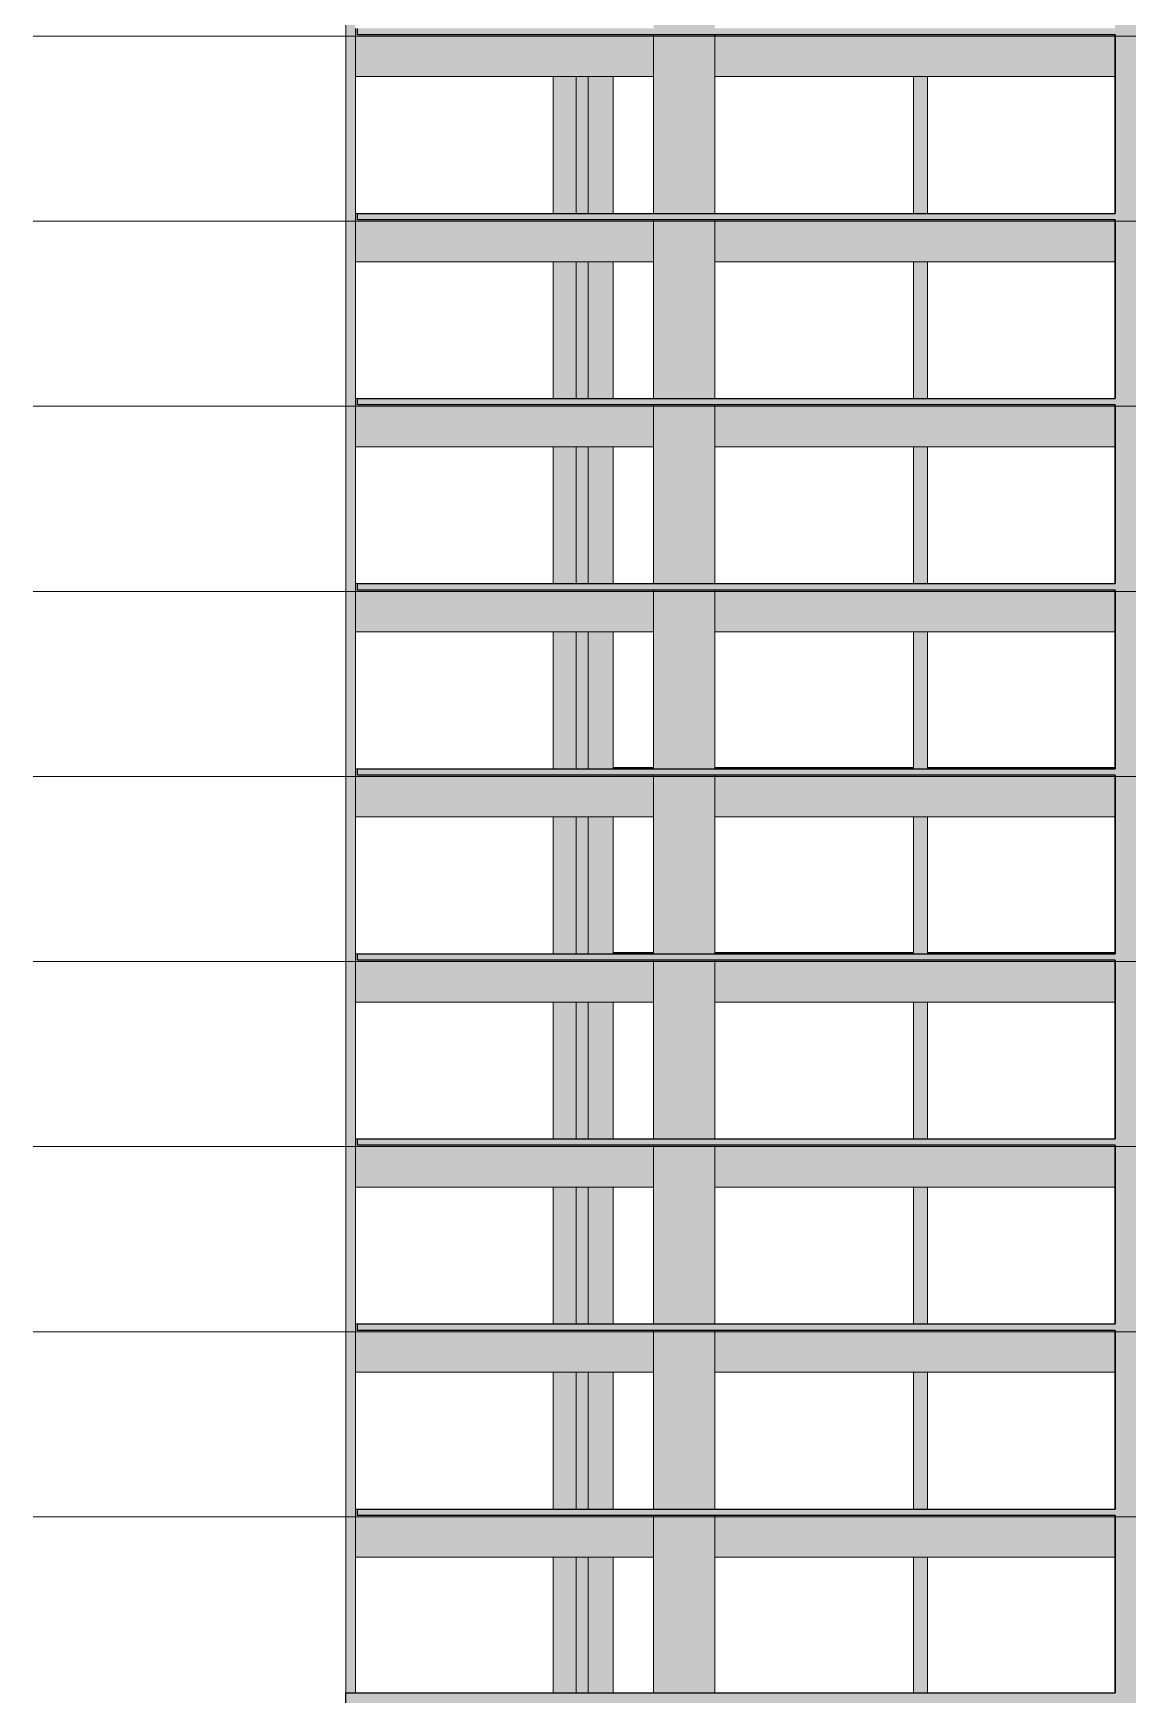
# Model space of a CAD drawing. Header units: centimetres. Extents: x -1706 to 33186, y -3196 to 88081.
# Drawn here: x 19145 to 20848, y 83103 to 85688 of the extents above; entities that cross this region are included whole.
import ezdxf

# ---------------------------------------------------------------- set-up
doc = ezdxf.new("R2010")
doc.units = ezdxf.units.CM
doc.linetypes.add('Centro', pattern=[3.175, 0.635, -0.47625, 1.5875, -0.47625])
for name, color, linetype, lineweight in [('A-FLOR', 7, 'Continuous', 9), ('A-FLOR-LEVL', 7, 'Continuous', 9), ('S-BEAM', 7, 'Continuous', 9), ('S-COLS', 7, 'Continuous', 9)]:
    doc.layers.add(name, color=color, linetype=linetype, lineweight=lineweight)

msp = doc.modelspace()

# ---------------------------------------------------------------- hatches: boundary and pattern name
at = {"layer": 'A-FLOR', "true_color": 0xc0c0c0}
for points in [[(20145.09, 85686), (20828.63, 85686), (20828.4, 85696), (19649.63, 85696), (19649.63, 85686), (20110.38, 85686)], [(20168.13, 85398), (20828.63, 85398), (20828.4, 85408), (19649.63, 85408), (19649.63, 85398), (20145.09, 85398)], [(20168.13, 85110), (20828.63, 85110), (20828.4, 85120), (19649.63, 85120), (19649.63, 85110), (20145.09, 85110)], [(19711.07, 84822), (20828.63, 84822), (20828.4, 84832), (19649.63, 84832), (19649.63, 84822)], [(19711.07, 84534), (20828.63, 84534), (20828.4, 84544), (19649.63, 84544), (19649.63, 84534)], [(19711.07, 84246), (20828.63, 84246), (20828.4, 84256), (19649.63, 84256), (19649.63, 84246)], [(19711.07, 83958), (20828.63, 83958), (20828.4, 83968), (19649.63, 83968), (19649.63, 83958)], [(19711.07, 83670), (20828.63, 83670), (20828.4, 83680), (19649.63, 83680), (19649.63, 83670)], [(20168.13, 83382), (20828.63, 83382), (20828.4, 83392), (19649.63, 83392), (19649.63, 83382), (20145.09, 83382)]]:
    msp.add_hatch(color=9, dxfattribs=at).paths.add_polyline_path(points, flags=0)
at = {"layer": 'S-BEAM', "true_color": 0xc0c0c0}
for points in [[(20110.38, 85621), (20110.38, 85686), (19649.63, 85686), (19649.63, 85696), (19646.13, 85696), (19646.13, 85621), (20041.7, 85621)], [(20351.88, 85621), (20828.4, 85621), (20828.4, 85686), (20205.38, 85686), (20205.38, 85621)], [(19646.13, 85333), (20110.38, 85333), (20110.38, 85398), (19649.63, 85398), (19649.63, 85408), (19646.13, 85408), (19646.13, 85356.55)], [(20828.4, 85333), (20828.4, 85398), (20205.38, 85398), (20205.38, 85333), (20765.45, 85333)], [(20110.38, 85045), (20110.38, 85110), (19649.63, 85110), (19649.63, 85120), (19646.13, 85120), (19646.13, 85045), (20041.7, 85045)], [(20351.88, 85045), (20828.4, 85045), (20828.4, 85110), (20205.38, 85110), (20205.38, 85045)], [(20110.38, 84757), (20110.38, 84822), (19649.63, 84822), (19649.63, 84832), (19646.13, 84832), (19646.13, 84757), (20041.7, 84757)], [(20765.45, 84757), (20828.4, 84757), (20828.4, 84822), (20205.38, 84822), (20205.38, 84757), (20351.88, 84757)], [(19649.63, 84469), (20110.38, 84469), (20110.38, 84534), (19649.63, 84534), (19649.63, 84544), (19646.13, 84544), (19646.13, 84469)], [(20765.45, 84469), (20828.4, 84469), (20828.4, 84534), (20205.38, 84534), (20205.38, 84469), (20351.88, 84469)], [(19646.13, 84181), (20110.38, 84181), (20110.38, 84246), (19649.63, 84246), (19649.63, 84256), (19646.13, 84256), (19646.13, 84232)], [(20765.45, 84181), (20828.4, 84181), (20828.4, 84246), (20205.38, 84246), (20205.38, 84181), (20558.67, 84181)], [(19646.13, 83893), (20110.38, 83893), (20110.38, 83958), (19649.63, 83958), (19649.63, 83968), (19646.13, 83968), (19646.13, 83944)], [(20351.88, 83893), (20828.4, 83893), (20828.4, 83958), (20205.38, 83958), (20205.38, 83893)], [(20110.38, 83605), (20110.38, 83670), (19649.63, 83670), (19649.63, 83680), (19646.13, 83680), (19646.13, 83605), (20041.7, 83605)], [(20351.88, 83605), (20828.4, 83605), (20828.4, 83670), (20205.38, 83670), (20205.38, 83605)], [(20041.7, 83317), (20110.38, 83317), (20110.38, 83382), (19649.63, 83382), (19649.63, 83392), (19646.13, 83392), (19646.13, 83317), (19938.31, 83317)], [(20765.45, 83317), (20828.4, 83317), (20828.4, 83382), (20205.38, 83382), (20205.38, 83317), (20351.88, 83317)], [(20351.88, 83031), (20828.63, 83031), (20828.4, 83106), (19631.13, 83106), (19631.13, 83031), (20145.09, 83031)]]:
    msp.add_hatch(color=9, dxfattribs=at).paths.add_polyline_path(points, flags=0)
h = msp.add_hatch(color=9, dxfattribs=at)
h.paths.add_polyline_path([(20047.38, 84544), (20110.38, 84544), (20110.38, 84546), (20047.38, 84546)], flags=0)
h.paths.add_polyline_path([(20205.38, 84544), (20514.63, 84544), (20514.63, 84546), (20205.38, 84546)], flags=0)
h.paths.add_polyline_path([(20765.45, 84544), (20828.4, 84544), (20828.4, 84546), (20536.63, 84546), (20536.63, 84544)], flags=0)
h = msp.add_hatch(color=9, dxfattribs=at)
h.paths.add_polyline_path([(20351.88, 84256), (20514.63, 84256), (20514.63, 84258), (20205.38, 84258), (20205.38, 84256)], flags=0)
h.paths.add_polyline_path([(20110.38, 84256), (20110.38, 84258), (20047.38, 84258), (20047.38, 84256)], flags=0)
h.paths.add_polyline_path([(20828.4, 84256), (20828.4, 84258), (20536.63, 84258), (20536.63, 84256), (20765.45, 84256)], flags=0)
at = {"layer": 'S-COLS', "true_color": 0xc0c0c0}
for points in [[(20839.14, 83024.5), (20868.13, 83024.5), (20868.13, 87709), (20828.63, 87709), (20828.63, 83024.5)], [(19640.55, 85684), (19646.13, 85684), (19646.13, 85972), (19631.13, 85972), (19631.13, 85684), (19639.54, 85684)], [(19641.17, 85396), (19646.13, 85396), (19646.13, 85684), (19631.13, 85684), (19631.13, 85396), (19640.2, 85396)], [(19989.63, 85408), (19989.63, 85621), (19953.88, 85621), (19953.88, 85408)], [(20008.63, 85408), (20008.63, 85621), (19989.63, 85621), (19990, 85408), (19990.64, 85408)], [(20047.38, 85408), (20047.38, 85621), (20008.63, 85621), (20008.63, 85408), (20041.7, 85408)], [(20536.63, 85408), (20536.63, 85621), (20514.63, 85621), (20514.63, 85408), (20535.13, 85408)], [(19641.7, 85108), (19646.13, 85108), (19646.13, 85396), (19631.13, 85396), (19631.13, 85108), (19641.66, 85108)], [(19989.63, 85120), (19989.63, 85333), (19953.88, 85333), (19953.88, 85120)], [(19989.63, 85120), (20008.63, 85120), (20008.63, 85333), (19989.63, 85333), (19989.63, 85180.04)], [(20047.38, 85120), (20047.38, 85333), (20008.63, 85333), (20008.63, 85120), (20041.7, 85120)], [(20535.13, 85120), (20536.63, 85120), (20536.63, 85333), (20514.63, 85333), (20514.63, 85120)], [(19644.49, 84820), (19646.13, 84820), (19646.13, 85108), (19631.13, 85108), (19631.13, 84820), (19643.2, 84820)], [(19953.88, 84832), (19989.63, 84832), (19989.63, 85045), (19953.88, 85045), (19953.88, 85003.54)], [(19989.63, 84832), (20008.63, 84832), (20008.63, 85045), (19989.63, 85045), (19989.63, 84971.08)], [(20010.7, 84832), (20047.38, 84832), (20047.38, 85045), (20008.63, 85045), (20008.63, 84832)], [(20536.63, 84832), (20536.63, 85045), (20514.63, 85045), (20514.63, 84832), (20535.13, 84832)], [(19644.65, 84532), (19646.13, 84532), (19646.13, 84820), (19631.13, 84820), (19631.13, 84532), (19643.46, 84532)], [(19989.63, 84544), (19989.63, 84757), (19953.88, 84757), (19953.88, 84544)], [(19989.63, 84544), (20008.63, 84544), (20008.63, 84757), (19989.63, 84757), (19989.63, 84562.28)], [(20008.63, 84544), (20047.38, 84544), (20047.38, 84757), (20008.63, 84757), (20008.63, 84546)], [(20514.63, 84544), (20536.63, 84544), (20536.63, 84757), (20514.63, 84757), (20514.63, 84546)], [(19644.83, 84244), (19646.13, 84244), (19646.13, 84532), (19631.13, 84532), (19631.13, 84244)], [(19989.63, 84256), (19989.63, 84469), (19953.88, 84469), (19953.88, 84256)], [(20008.63, 84256), (20008.63, 84469), (19989.63, 84469), (19989.65, 84256), (19990.64, 84256)], [(20008.63, 84256), (20047.38, 84256), (20047.38, 84469), (20008.63, 84469), (20008.63, 84258)], [(20514.63, 84256), (20536.63, 84256), (20536.63, 84469), (20514.63, 84469), (20514.63, 84258)], [(19631.13, 83956), (19646.13, 83956), (19646.13, 84244), (19631.13, 84244), (19631.13, 83956.36)], [(19953.88, 83968), (19989.63, 83968), (19989.63, 84181), (19953.88, 84181), (19953.88, 84121.02)], [(19990.64, 83968), (20008.63, 83968), (20008.63, 84181), (19989.63, 84181), (19989.63, 83968)], [(20047.38, 83968), (20047.38, 84181), (20008.63, 84181), (20008.63, 83968), (20041.7, 83968)], [(20536.63, 83968), (20536.63, 84181), (20514.63, 84181), (20514.63, 83968), (20535.13, 83968)], [(19644.61, 83668), (19646.13, 83668), (19646.07, 83956), (19631.13, 83956), (19631.13, 83668)], [(19953.88, 83680), (19989.63, 83680), (19989.63, 83893), (19953.88, 83893), (19953.88, 83768.01)], [(20008.63, 83680), (20008.63, 83893), (19989.63, 83893), (19989.63, 83680), (19990.64, 83680)], [(20047.38, 83680), (20047.38, 83893), (20008.63, 83893), (20008.63, 83680), (20041.7, 83680)], [(20536.63, 83680), (20536.63, 83893), (20514.63, 83893), (20514.63, 83680), (20535.13, 83680)], [(19644.5, 83380), (19646.13, 83380), (19646.07, 83668), (19631.13, 83668), (19631.13, 83380), (19644.45, 83380)], [(19989.63, 83392), (19989.63, 83605), (19953.88, 83605), (19953.88, 83392)], [(19989.63, 83392), (20008.63, 83392), (20008.63, 83605), (19989.63, 83605), (19989.63, 83415.01)], [(20010.7, 83392), (20047.38, 83392), (20047.38, 83605), (20008.63, 83605), (20008.63, 83392)], [(20536.63, 83392), (20536.63, 83605), (20514.63, 83605), (20514.63, 83392), (20535.13, 83392)], [(19644.38, 83106), (19646.13, 83106), (19646.06, 83380), (19631.13, 83380), (19631.13, 83106), (19644.33, 83106)], [(20145.09, 83106), (20205.38, 83106), (20205.38, 83380), (20110.38, 83380), (20110.38, 83106)], [(19954.39, 83106), (19989.63, 83106), (19989.63, 83317), (19953.88, 83317), (19953.88, 83106)], [(20008.63, 83106), (20008.63, 83317), (19989.63, 83317), (19989.63, 83106), (19990.81, 83106)], [(20047.38, 83106), (20047.38, 83317), (20008.63, 83317), (20008.63, 83106), (20041.7, 83106)], [(20536.63, 83106), (20536.63, 83317), (20514.63, 83317), (20514.63, 83106)]]:
    msp.add_hatch(color=9, dxfattribs=at).paths.add_polyline_path(points, flags=0)
h = msp.add_hatch(color=9, dxfattribs=at)
h.paths.add_polyline_path([(20145.09, 85684), (20205.38, 85684), (20205.38, 85686), (20110.38, 85686), (20110.38, 85684)], flags=0)
h.paths.add_polyline_path([(20145.09, 85696), (20205.38, 85696), (20205.38, 85972), (20110.38, 85972), (20110.38, 85696)], flags=0)
h = msp.add_hatch(color=9, dxfattribs=at)
h.paths.add_polyline_path([(21075.63, 85684), (21326.14, 85684), (21326.14, 85972), (20868.13, 85972), (20868.13, 85684), (21061.65, 85684)], flags=0)
h.paths.add_polyline_path([(20828.4, 85684), (20828.63, 85684), (20828.4, 85686)], flags=0)
h.paths.add_polyline_path([(20828.4, 85696), (20828.63, 85696), (20828.4, 85709.55)], flags=0)
h = msp.add_hatch(color=9, dxfattribs=at)
h.paths.add_polyline_path([(20110.38, 85396), (20205.38, 85396), (20205.38, 85398), (20110.38, 85398)], flags=0)
h.paths.add_polyline_path([(20168.13, 85408), (20205.38, 85408), (20205.38, 85684), (20110.38, 85684), (20110.38, 85408), (20145.09, 85408)], flags=0)
h = msp.add_hatch(color=9, dxfattribs=at)
h.paths.add_polyline_path([(20205.38, 85108), (20205.38, 85110), (20110.38, 85110), (20110.38, 85108), (20168.13, 85108)], flags=0)
h.paths.add_polyline_path([(20168.13, 85120), (20205.38, 85120), (20205.38, 85396), (20110.38, 85396), (20110.38, 85120), (20145.09, 85120)], flags=0)
h = msp.add_hatch(color=9, dxfattribs=at)
h.paths.add_polyline_path([(21075.63, 85108), (21326.14, 85108), (21326.14, 85396), (20868.13, 85396), (20868.13, 85108), (21061.65, 85108)], flags=0)
h.paths.add_polyline_path([(20828.4, 85120), (20828.63, 85120), (20828.4, 85132.08)], flags=0)
h = msp.add_hatch(color=9, dxfattribs=at)
h.paths.add_polyline_path([(20110.38, 84820), (20205.38, 84820), (20205.38, 84822), (20110.38, 84822)], flags=0)
h.paths.add_polyline_path([(20145.09, 84832), (20205.38, 84832), (20205.38, 85108), (20110.38, 85108), (20110.38, 84832)], flags=0)
h = msp.add_hatch(color=9, dxfattribs=at)
h.paths.add_polyline_path([(20205.38, 84532), (20205.38, 84534), (20110.38, 84534), (20110.38, 84532), (20168.13, 84532)], flags=0)
h.paths.add_polyline_path([(20168.13, 84544), (20205.38, 84544), (20205.38, 84820), (20110.38, 84820), (20110.38, 84544), (20145.09, 84544)], flags=0)
h = msp.add_hatch(color=9, dxfattribs=at)
h.paths.add_polyline_path([(20145.09, 84244), (20205.38, 84244), (20205.38, 84246), (20110.38, 84246), (20110.38, 84244)], flags=0)
h.paths.add_polyline_path([(20205.38, 84256), (20205.38, 84532), (20110.38, 84532), (20110.38, 84256), (20168.13, 84256)], flags=0)
h = msp.add_hatch(color=9, dxfattribs=at)
h.paths.add_polyline_path([(20110.38, 83956), (20205.38, 83956), (20205.38, 83958), (20110.38, 83958)], flags=0)
h.paths.add_polyline_path([(20205.38, 83968), (20205.38, 84244), (20110.38, 84244), (20110.38, 83968), (20168.13, 83968)], flags=0)
h = msp.add_hatch(color=9, dxfattribs=at)
h.paths.add_polyline_path([(20205.38, 83668), (20205.38, 83670), (20110.38, 83670), (20110.38, 83668), (20168.13, 83668)], flags=0)
h.paths.add_polyline_path([(20168.13, 83680), (20205.38, 83680), (20205.38, 83956), (20110.38, 83956), (20110.38, 83680), (20145.09, 83680)], flags=0)
h = msp.add_hatch(color=9, dxfattribs=at)
h.paths.add_polyline_path([(20145.09, 83380), (20205.38, 83380), (20205.38, 83382), (20110.38, 83382), (20110.38, 83380)], flags=0)
h.paths.add_polyline_path([(20145.09, 83392), (20205.38, 83392), (20205.38, 83668), (20110.38, 83668), (20110.38, 83392)], flags=0)
h = msp.add_hatch(color=9, dxfattribs=at)
h.paths.add_polyline_path([(21043.15, 83092), (21326.14, 83092.01), (21326.14, 83380), (20868.13, 83380), (20868.13, 83092), (21042.63, 83092)], flags=0)
h.paths.add_polyline_path([(20828.4, 83106), (20828.63, 83106), (20828.4, 83238.5)], flags=0)

# ---------------------------------------------------------------- linework, layer by layer
at = {"layer": 'A-FLOR', "color": 190, "lineweight": 25, "true_color": 0x8000ff}
for p, q in [((19649.63, 85686), (19649.63, 85696)), ((20828.63, 85686), (19649.63, 85686)), ((19649.63, 85408), (20828.63, 85408)), ((19649.63, 85398), (19649.63, 85408)), ((20828.63, 85398), (19649.63, 85398)), ((19649.63, 85120), (20828.63, 85120)), ((19649.63, 85110), (19649.63, 85120)), ((20828.63, 85110), (19649.63, 85110)), ((19649.63, 84832), (20828.63, 84832)), ((19649.63, 84822), (19649.63, 84832)), ((20828.63, 84822), (19649.63, 84822)), ((19649.63, 84544), (20828.63, 84544)), ((19649.63, 84534), (19649.63, 84544)), ((20828.63, 84534), (19649.63, 84534)), ((19649.63, 84256), (20828.63, 84256)), ((19649.63, 84246), (19649.63, 84256)), ((20828.63, 84246), (19649.63, 84246)), ((19649.63, 83968), (20828.63, 83968)), ((19649.63, 83958), (19649.63, 83968)), ((20828.63, 83958), (19649.63, 83958)), ((19649.63, 83680), (20828.63, 83680)), ((19649.63, 83670), (19649.63, 83680)), ((20828.63, 83670), (19649.63, 83670)), ((19649.63, 83392), (20828.63, 83392)), ((19649.63, 83382), (19649.63, 83392)), ((20828.63, 83382), (19649.63, 83382))]:
    msp.add_line(p, q, dxfattribs=at)
at = {"layer": 'A-FLOR-LEVL', "linetype": 'Centro'}
for p, q in [((19144.69, 85684), (24693.26, 85684)), ((19144.69, 85396), (24693.26, 85396)), ((19144.69, 85108), (24693.26, 85108)), ((19144.69, 84820), (24693.26, 84820)), ((19144.69, 84532), (24693.26, 84532)), ((19144.69, 84244), (24693.26, 84244)), ((19144.69, 83956), (24693.26, 83956)), ((19144.69, 83668), (24693.26, 83668)), ((19144.69, 83380), (24693.26, 83380))]:
    msp.add_line(p, q, dxfattribs=at)
at = {"layer": 'S-BEAM'}
for p, q in [((19646.13, 85696), (19646.13, 85684)), ((19646.13, 85684), (19646.13, 85621)), ((20110.38, 85686), (20110.38, 85621)), ((20205.38, 85686), (20205.38, 85621)), ((20828.4, 85684), (20828.4, 85686)), ((20828.4, 85621), (20828.4, 85684)), ((19646.13, 85621), (20110.38, 85621)), ((20205.38, 85621), (20828.4, 85621)), ((19646.13, 85408), (19649.63, 85408)), ((19646.13, 85408), (19646.13, 85396)), ((19646.13, 85396), (19646.13, 85333)), ((20110.38, 85398), (20110.38, 85333)), ((20205.38, 85398), (20205.38, 85333)), ((20828.4, 85396), (20828.4, 85398)), ((20828.4, 85333), (20828.4, 85396)), ((19646.13, 85333), (20110.38, 85333)), ((20205.38, 85333), (20828.4, 85333)), ((19646.13, 85120), (19649.63, 85120)), ((19646.13, 85120), (19646.13, 85108)), ((19646.13, 85108), (19646.13, 85045)), ((20110.38, 85110), (20110.38, 85045)), ((20205.38, 85110), (20205.38, 85045)), ((20828.4, 85108), (20828.4, 85110)), ((20828.4, 85045), (20828.4, 85108)), ((19646.13, 85045), (20110.38, 85045)), ((20205.38, 85045), (20828.4, 85045)), ((19646.13, 84832), (19649.63, 84832)), ((19646.13, 84832), (19646.13, 84820)), ((19646.13, 84820), (19646.13, 84757)), ((20110.38, 84822), (20110.38, 84757)), ((20205.38, 84822), (20205.38, 84757)), ((20828.4, 84820), (20828.4, 84822)), ((20828.4, 84757), (20828.4, 84820)), ((19646.13, 84757), (20110.38, 84757)), ((20205.38, 84757), (20828.4, 84757)), ((19646.13, 84544), (19649.63, 84544)), ((19646.13, 84544), (19646.13, 84532)), ((19646.13, 84532), (19646.13, 84469)), ((20110.38, 84534), (20110.38, 84469)), ((20205.38, 84534), (20205.38, 84469)), ((20828.4, 84532), (20828.4, 84534)), ((20828.4, 84469), (20828.4, 84532)), ((19646.13, 84469), (20110.38, 84469)), ((20205.38, 84469), (20828.4, 84469)), ((19646.13, 84256), (19649.63, 84256)), ((19646.13, 84256), (19646.13, 84244)), ((19646.13, 84244), (19646.13, 84181)), ((20110.38, 84246), (20110.38, 84181)), ((20205.38, 84246), (20205.38, 84181)), ((20828.4, 84244), (20828.4, 84246)), ((20828.4, 84181), (20828.4, 84244)), ((19646.13, 84181), (20110.38, 84181)), ((20205.38, 84181), (20828.4, 84181)), ((19646.13, 83968), (19649.63, 83968)), ((19646.13, 83968), (19646.13, 83956)), ((19646.13, 83956), (19646.13, 83893)), ((20110.38, 83958), (20110.38, 83893)), ((20205.38, 83958), (20205.38, 83893)), ((20828.4, 83956), (20828.4, 83958)), ((20828.4, 83893), (20828.4, 83956)), ((19646.13, 83893), (20110.38, 83893)), ((20205.38, 83893), (20828.4, 83893)), ((19646.13, 83680), (19649.63, 83680)), ((19646.13, 83680), (19646.13, 83668)), ((19646.13, 83668), (19646.13, 83605)), ((20110.38, 83670), (20110.38, 83605)), ((20205.38, 83670), (20205.38, 83605)), ((20828.4, 83668), (20828.4, 83670)), ((20828.4, 83605), (20828.4, 83668)), ((19646.13, 83605), (20110.38, 83605)), ((20205.38, 83605), (20828.4, 83605)), ((19646.13, 83392), (19649.63, 83392)), ((19646.13, 83392), (19646.13, 83380)), ((19646.13, 83380), (19646.13, 83317)), ((20110.38, 83382), (20110.38, 83317)), ((20205.38, 83382), (20205.38, 83317)), ((20828.4, 83380), (20828.4, 83382)), ((20828.4, 83317), (20828.4, 83380)), ((19646.13, 83317), (20110.38, 83317)), ((20205.38, 83317), (20828.4, 83317))]:
    msp.add_line(p, q, dxfattribs=at)
at = {"layer": 'S-BEAM', "color": 190, "lineweight": 25, "true_color": 0x8000ff}
for p, q in [((20047.38, 84546), (20110.38, 84546)), ((20205.38, 84546), (20514.63, 84546)), ((20536.63, 84546), (20828.4, 84546)), ((20047.38, 84258), (20110.38, 84258)), ((20205.38, 84258), (20514.63, 84258)), ((20536.63, 84258), (20828.4, 84258)), ((19631.13, 83031), (19631.13, 83106)), ((19631.13, 83106), (20828.63, 83106))]:
    msp.add_line(p, q, dxfattribs=at)
at = {"layer": 'S-COLS'}
for p, q in [((19631.13, 85972), (19631.13, 85684)), ((19631.13, 85684), (19631.13, 85396)), ((19646.13, 85684), (19631.13, 85684)), ((19646.13, 85684), (19631.13, 85684)), ((19646.13, 85696), (19646.13, 85684)), ((19646.13, 85684), (19646.13, 85621)), ((20110.38, 85686), (20110.38, 85684)), ((20110.38, 85684), (20110.38, 85408)), ((20205.38, 85684), (20110.38, 85684)), ((20205.38, 85684), (20110.38, 85684)), ((20205.38, 85684), (20205.38, 85686)), ((20205.38, 85408), (20205.38, 85684)), ((20828.4, 85686), (20828.4, 85684)), ((20828.4, 85684), (20828.4, 85621)), ((19646.13, 85621), (19646.13, 85408)), ((19953.88, 85408), (19953.88, 85621)), ((19989.63, 85621), (19989.63, 85408)), ((20008.63, 85621), (20008.63, 85408)), ((20047.38, 85621), (20047.38, 85408)), ((20514.63, 85621), (20514.63, 85408)), ((20536.63, 85621), (20536.63, 85408)), ((20828.4, 85621), (20828.4, 85408)), ((19646.13, 85408), (19646.13, 85396)), ((19631.13, 85396), (19631.13, 85108)), ((19646.13, 85396), (19631.13, 85396)), ((19646.13, 85396), (19631.13, 85396)), ((19646.13, 85396), (19646.13, 85333)), ((20110.38, 85398), (20110.38, 85396)), ((20110.38, 85396), (20110.38, 85120)), ((20205.38, 85396), (20110.38, 85396)), ((20205.38, 85396), (20110.38, 85396)), ((20205.38, 85396), (20205.38, 85398)), ((20205.38, 85120), (20205.38, 85396)), ((20828.4, 85398), (20828.4, 85396)), ((20828.4, 85396), (20828.4, 85333)), ((19646.13, 85333), (19646.13, 85120)), ((19953.88, 85120), (19953.88, 85333)), ((19989.63, 85333), (19989.63, 85120)), ((20008.63, 85333), (20008.63, 85120)), ((20047.38, 85333), (20047.38, 85120)), ((20514.63, 85333), (20514.63, 85120)), ((20536.63, 85333), (20536.63, 85120)), ((20828.4, 85333), (20828.4, 85120)), ((19646.13, 85120), (19646.13, 85108)), ((19631.13, 85108), (19631.13, 84820)), ((19646.13, 85108), (19631.13, 85108)), ((19646.13, 85108), (19631.13, 85108)), ((19646.13, 85108), (19646.13, 85045)), ((20110.38, 85110), (20110.38, 85108)), ((20110.38, 85108), (20110.38, 84832)), ((20205.38, 85108), (20110.38, 85108)), ((20205.38, 85108), (20110.38, 85108)), ((20205.38, 85108), (20205.38, 85110)), ((20205.38, 84832), (20205.38, 85108)), ((20828.4, 85110), (20828.4, 85108)), ((20828.4, 85108), (20828.4, 85045)), ((19646.13, 85045), (19646.13, 84832)), ((19953.88, 84832), (19953.88, 85045)), ((19989.63, 85045), (19989.63, 84832)), ((20008.63, 85045), (20008.63, 84832)), ((20047.38, 85045), (20047.38, 84832)), ((20514.63, 85045), (20514.63, 84832)), ((20536.63, 85045), (20536.63, 84832)), ((20828.4, 85045), (20828.4, 84832)), ((19646.13, 84832), (19646.13, 84820)), ((19631.13, 84820), (19631.13, 84532)), ((19646.13, 84820), (19631.13, 84820)), ((19646.13, 84820), (19631.13, 84820)), ((19646.13, 84820), (19646.13, 84757)), ((20110.38, 84822), (20110.38, 84820)), ((20110.38, 84820), (20110.38, 84544)), ((20205.38, 84820), (20110.38, 84820)), ((20205.38, 84820), (20110.38, 84820)), ((20205.38, 84820), (20205.38, 84822)), ((20205.38, 84544), (20205.38, 84820)), ((20828.4, 84822), (20828.4, 84820)), ((20828.4, 84820), (20828.4, 84757)), ((19646.13, 84757), (19646.13, 84544)), ((19953.88, 84544), (19953.88, 84757)), ((19989.63, 84757), (19989.63, 84544)), ((20008.63, 84757), (20008.63, 84544)), ((20047.38, 84757), (20047.38, 84544)), ((20514.63, 84757), (20514.63, 84544)), ((20536.63, 84757), (20536.63, 84544)), ((20828.4, 84757), (20828.4, 84544)), ((19631.13, 84532), (19631.13, 84244)), ((19646.13, 84532), (19631.13, 84532)), ((19646.13, 84532), (19631.13, 84532)), ((19646.13, 84544), (19646.13, 84532)), ((19646.13, 84532), (19646.13, 84469)), ((20110.38, 84534), (20110.38, 84532)), ((20110.38, 84532), (20110.38, 84256)), ((20205.38, 84532), (20110.38, 84532)), ((20205.38, 84532), (20110.38, 84532)), ((20205.38, 84532), (20205.38, 84534)), ((20205.38, 84256), (20205.38, 84532)), ((20828.4, 84534), (20828.4, 84532)), ((20828.4, 84532), (20828.4, 84469)), ((19646.13, 84469), (19646.13, 84256)), ((19953.88, 84256), (19953.88, 84469)), ((19989.63, 84469), (19989.63, 84256)), ((20008.63, 84469), (20008.63, 84256)), ((20047.38, 84469), (20047.38, 84256)), ((20514.63, 84469), (20514.63, 84256)), ((20536.63, 84469), (20536.63, 84256)), ((20828.4, 84469), (20828.4, 84256)), ((19631.13, 84244), (19631.13, 83956)), ((19646.13, 84244), (19631.13, 84244)), ((19646.13, 84244), (19631.13, 84244)), ((19646.13, 84256), (19646.13, 84244)), ((19646.13, 84244), (19646.13, 84181)), ((20110.38, 84246), (20110.38, 84244)), ((20110.38, 84244), (20110.38, 83968)), ((20205.38, 84244), (20110.38, 84244)), ((20205.38, 84244), (20110.38, 84244)), ((20205.38, 84244), (20205.38, 84246)), ((20205.38, 83968), (20205.38, 84244)), ((20828.4, 84246), (20828.4, 84244)), ((20828.4, 84244), (20828.4, 84181)), ((19646.13, 84181), (19646.13, 83968)), ((19953.88, 83968), (19953.88, 84181)), ((19989.63, 84181), (19989.63, 83968)), ((20008.63, 84181), (20008.63, 83968)), ((20047.38, 84181), (20047.38, 83968)), ((20514.63, 84181), (20514.63, 83968)), ((20536.63, 84181), (20536.63, 83968)), ((20828.4, 84181), (20828.4, 83968)), ((19631.13, 83956), (19631.13, 83668)), ((19646.13, 83956), (19631.13, 83956)), ((19646.13, 83956), (19631.13, 83956)), ((19646.13, 83968), (19646.13, 83956)), ((19646.13, 83956), (19646.13, 83893)), ((20110.38, 83958), (20110.38, 83956)), ((20110.38, 83956), (20110.38, 83680)), ((20205.38, 83956), (20110.38, 83956)), ((20205.38, 83956), (20110.38, 83956)), ((20205.38, 83956), (20205.38, 83958)), ((20205.38, 83680), (20205.38, 83956)), ((20828.4, 83958), (20828.4, 83956)), ((20828.4, 83956), (20828.4, 83893)), ((19646.13, 83893), (19646.13, 83680)), ((19953.88, 83680), (19953.88, 83893)), ((19989.63, 83893), (19989.63, 83680)), ((20008.63, 83893), (20008.63, 83680)), ((20047.38, 83893), (20047.38, 83680)), ((20514.63, 83893), (20514.63, 83680)), ((20536.63, 83893), (20536.63, 83680)), ((20828.4, 83893), (20828.4, 83680)), ((19631.13, 83668), (19631.13, 83380)), ((19646.13, 83668), (19631.13, 83668)), ((19646.13, 83668), (19631.13, 83668)), ((19646.13, 83680), (19646.13, 83668)), ((19646.13, 83668), (19646.13, 83605)), ((20110.38, 83670), (20110.38, 83668)), ((20110.38, 83668), (20110.38, 83392)), ((20205.38, 83668), (20110.38, 83668)), ((20205.38, 83668), (20110.38, 83668)), ((20205.38, 83668), (20205.38, 83670)), ((20205.38, 83392), (20205.38, 83668)), ((20828.4, 83670), (20828.4, 83668)), ((20828.4, 83668), (20828.4, 83605)), ((19646.13, 83605), (19646.13, 83392)), ((19953.88, 83392), (19953.88, 83605)), ((19989.63, 83605), (19989.63, 83392)), ((20008.63, 83605), (20008.63, 83392)), ((20047.38, 83605), (20047.38, 83392)), ((20514.63, 83605), (20514.63, 83392)), ((20536.63, 83605), (20536.63, 83392)), ((20828.4, 83605), (20828.4, 83392)), ((19646.13, 83392), (19646.13, 83380)), ((19631.13, 83380), (19631.13, 83106)), ((19646.13, 83380), (19631.13, 83380)), ((19646.13, 83380), (19631.13, 83380)), ((19646.13, 83380), (19646.13, 83317)), ((20110.38, 83382), (20110.38, 83380)), ((20110.38, 83380), (20110.38, 83106)), ((20205.38, 83380), (20110.38, 83380)), ((20205.38, 83380), (20110.38, 83380)), ((20205.38, 83380), (20205.38, 83382)), ((20205.38, 83106), (20205.38, 83380)), ((20828.4, 83382), (20828.4, 83380)), ((20828.4, 83380), (20828.4, 83317)), ((19646.13, 83317), (19646.13, 83106)), ((19953.88, 83106), (19953.88, 83317)), ((19989.63, 83317), (19989.63, 83106)), ((20008.63, 83317), (20008.63, 83106)), ((20047.38, 83317), (20047.38, 83106)), ((20514.63, 83317), (20514.63, 83106)), ((20536.63, 83317), (20536.63, 83106)), ((20828.4, 83317), (20828.4, 83106))]:
    msp.add_line(p, q, dxfattribs=at)
at = {"layer": 'S-COLS', "color": 190, "lineweight": 25, "true_color": 0x8000ff}
for p, q in [((20828.63, 85686), (20828.63, 85408)), ((20828.63, 85398), (20828.63, 85120)), ((20828.63, 85110), (20828.63, 84832)), ((20828.63, 84822), (20828.63, 84544)), ((20828.63, 84534), (20828.63, 84256)), ((20828.63, 84246), (20828.63, 83968)), ((20828.63, 83958), (20828.63, 83680)), ((20828.63, 83670), (20828.63, 83392)), ((20828.63, 83382), (20828.63, 83106))]:
    msp.add_line(p, q, dxfattribs=at)

doc.saveas('drawing.dxf')
